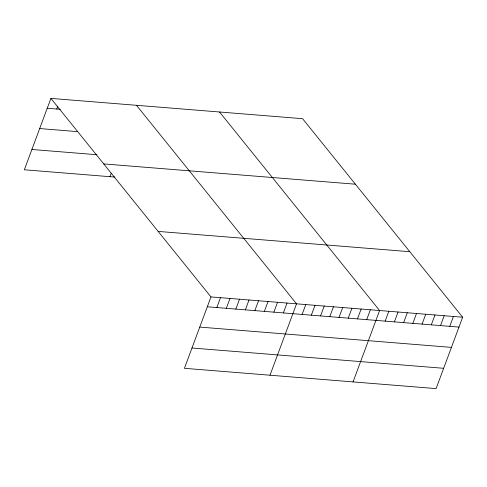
<?xml version="1.0" encoding="UTF-8"?>
<svg xmlns="http://www.w3.org/2000/svg" width="487" height="487" viewBox="0 0 487 487"><rect width="100%" height="100%" fill="white"/><g stroke="black" fill="none" stroke-linecap="round" stroke-linejoin="round"><path stroke-width="0.73" d="M50.898 98.398L210.974 296.924L184.427 368.312L436.102 388.602L462.65 317.22L302.573 118.688L50.898 98.398L24.35 169.78L114.889 177.085M56.736 109.027L57.783 106.209M109.916 176.684L111.176 173.299M216.818 307.553L220.483 297.691M226.327 308.32L229.992 298.458M235.83 309.087L239.501 299.225M245.338 309.854L249.009 299.992M254.847 310.621L258.518 300.759M264.356 311.388L268.02 301.526M273.864 312.155L277.529 302.293M283.373 312.922L287.038 303.06M269.999 375.209L296.546 303.821L136.47 105.295M302.104 314.432L305.775 304.57M311.333 315.174L315.004 305.312M320.562 315.917L324.232 306.055M329.79 316.666L333.455 306.798M339.019 317.408L342.684 307.547M348.248 318.151L351.912 308.289M357.476 318.894L361.141 309.032M366.705 319.636L370.37 309.775M353.051 381.905L379.598 310.523L219.521 111.992M385.156 321.128L388.827 311.266M394.385 321.87L398.056 312.009M403.613 322.613L407.284 312.751M412.842 323.362L416.513 313.494M422.071 324.105L425.735 314.243M431.299 324.847L434.964 314.986M440.528 325.59L444.193 315.728M449.757 326.339L453.421 316.471M47.233 108.26L60.394 109.319M39.678 128.562L77.713 131.63M31.898 149.479L96.992 154.726M103.725 163.912L355.394 184.202M158.153 231.41L409.823 251.706M210.974 296.924L462.65 317.22M207.31 306.786L458.979 327.081M199.761 327.087L451.431 347.383M191.981 348.004L443.651 368.3"/></g></svg>
